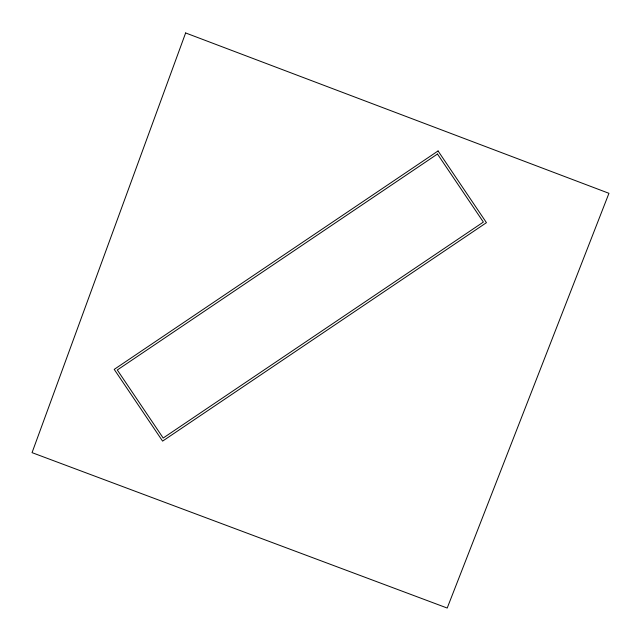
<?xml version="1.0" encoding="UTF-8"?>
<svg xmlns="http://www.w3.org/2000/svg" width="641" height="641" viewBox="0 0 641 641"><rect width="100%" height="100%" fill="white"/><g stroke="black" fill="none" stroke-linecap="round" stroke-linejoin="round"><path stroke-width="0.96" d="M185.634 32.955L32.05 452.642L447.21 608.045L608.95 193.31L185.634 32.955M438.067 150.947L114.218 369.384L162.59 441.112L486.447 222.667L438.067 150.947M437.474 154.032L117.303 369.985L163.191 438.027L483.362 222.066L437.474 154.032"/></g></svg>
